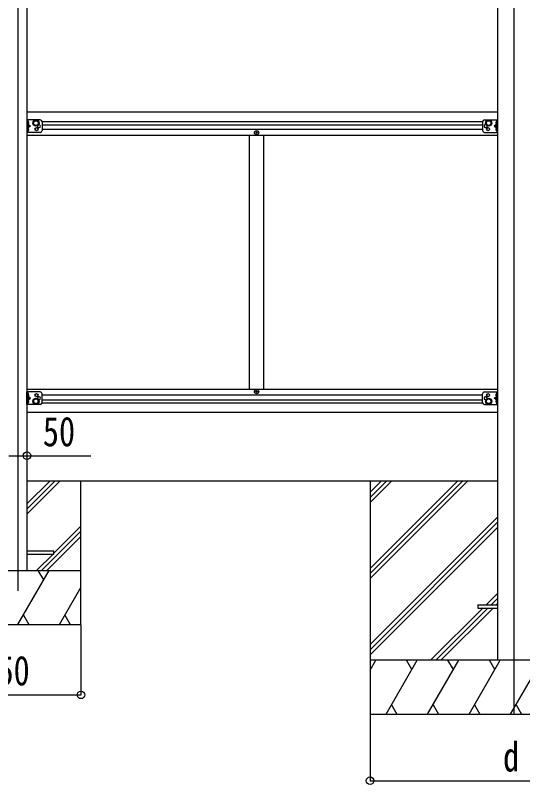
# Model space of a CAD drawing. Units: millimetres, scale not verified. Extents: x -10512 to 10512, y -7425 to 7425.
# Drawn here: x -3200 to -1789, y -4478 to -2335 of the extents above; entities that cross this region are included whole.
import ezdxf
from ezdxf.enums import TextEntityAlignment as Align

# ---------------------------------------------------------------- set-up
doc = ezdxf.new("R2010")
doc.units = ezdxf.units.MM
doc.header["$LTSCALE"] = 30
for name, color, linetype in [('0-3_YKK_12', 2, 'Continuous'), ('0-4_YKK_13', 4, 'Continuous'), ('0-5_YKK_A1', 4, 'Continuous'), ('0-6_YKK_D', 6, 'Continuous')]:
    doc.layers.add(name, color=color, linetype=linetype)
doc.styles.add('ＭＳ ゴシック', font='')
doc.styles.get('ＭＳ ゴシック').set_extended_font_data('MS Gothic')

msp = doc.modelspace()

# ---------------------------------------------------------------- linework, layer by layer
at = {"layer": '0-3_YKK_12'}
for p, q in [((-1812.92, -1106.91), (-1812.92, -4281.31)), ((-3192.92, -1511.32), (-3192.92, -3938.18))]:
    msp.add_line(p, q, dxfattribs=at)
at = {"layer": '0-4_YKK_13'}
for p, q in [((-3167.92, -2625.81), (-3167.92, -2660.81)), ((-3130.92, -2625.81), (-3167.92, -2625.81)), ((-3165.42, -2625.81), (-3165.42, -2660.81)), ((-3164.92, -2630.31), (-3165.42, -2630.4)), ((-3164.92, -2630.31), (-3164.12, -2630.45)), ((-3125.92, -2630.81), (-3125.92, -2655.81)), ((-1900.12, -2630.81), (-1900.12, -2655.81)), ((-1895.12, -2625.81), (-1858.12, -2625.81)), ((-1861.12, -2630.31), (-1861.93, -2630.45)), ((-1861.12, -2630.31), (-1860.62, -2630.4)), ((-1860.62, -2625.81), (-1860.62, -2660.81)), ((-1858.12, -2625.81), (-1858.12, -2660.81)), ((-3165.42, -2643.31), (-3158.42, -2643.31)), ((-3164.92, -2648.31), (-3165.42, -2648.4)), ((-3164.92, -2638.31), (-3164.12, -2638.17)), ((-3164.92, -2648.31), (-3164.12, -2648.45)), ((-3164.92, -2656.31), (-3164.12, -2656.17)), ((-1860.62, -2643.31), (-1867.62, -2643.31)), ((-1861.12, -2638.31), (-1861.93, -2638.17)), ((-1861.12, -2648.31), (-1861.93, -2648.45)), ((-1861.12, -2656.31), (-1861.93, -2656.17)), ((-1861.12, -2648.31), (-1860.62, -2648.4)), ((-3130.92, -2660.81), (-3167.92, -2660.81)), ((-2527.42, -2662.31), (-2526.42, -2662.31)), ((-1895.12, -2660.81), (-1858.12, -2660.81)), ((-3167.92, -3418.81), (-3167.92, -3383.81)), ((-3130.92, -3383.81), (-3167.92, -3383.81)), ((-3165.42, -3418.81), (-3165.42, -3383.81)), ((-2527.42, -3382.31), (-2526.42, -3382.31)), ((-1895.12, -3383.81), (-1858.12, -3383.81)), ((-1860.62, -3418.81), (-1860.62, -3383.81)), ((-1858.12, -3418.81), (-1858.12, -3383.81)), ((-3164.92, -3396.31), (-3165.42, -3396.23)), ((-3165.42, -3401.31), (-3158.42, -3401.31)), ((-3164.92, -3388.31), (-3164.12, -3388.45)), ((-3164.92, -3396.31), (-3164.12, -3396.17)), ((-3164.92, -3406.31), (-3164.12, -3406.45)), ((-3125.92, -3413.81), (-3125.92, -3388.81)), ((-1900.12, -3413.81), (-1900.12, -3388.81)), ((-1860.62, -3401.31), (-1867.62, -3401.31)), ((-1861.12, -3388.31), (-1861.93, -3388.45)), ((-1861.12, -3396.31), (-1861.93, -3396.17)), ((-1861.12, -3406.31), (-1861.93, -3406.45)), ((-1861.12, -3396.31), (-1860.62, -3396.23)), ((-3130.92, -3418.81), (-3167.92, -3418.81)), ((-3164.92, -3414.31), (-3165.42, -3414.23)), ((-3164.92, -3414.31), (-3164.12, -3414.17)), ((-1895.12, -3418.81), (-1858.12, -3418.81)), ((-1861.12, -3414.31), (-1861.93, -3414.17)), ((-1861.12, -3414.31), (-1860.62, -3414.23)), ((-3167.92, -3835.31), (-3092.92, -3835.31)), ((-1912.92, -3976.81), (-1912.92, -3985.81)), ((-1912.92, -3976.81), (-1858.12, -3976.81)), ((-1912.92, -3985.81), (-1858.12, -3985.81))]:
    msp.add_line(p, q, dxfattribs=at)
for points in [[(-3165.81, -2634.31), (-3165.18, -2633.13), (-3162.95, -2632.01)], [(-3165.81, -2634.31), (-3165.18, -2635.5), (-3162.95, -2636.61)], [(-3164.92, -2630.31), (-3164.92, -2638.31), (-3165.42, -2638.23), (-3165.42, -2630.4)], [(-1860.24, -2634.31), (-1860.87, -2633.13), (-1863.1, -2632.01)], [(-1860.24, -2634.31), (-1860.87, -2635.5), (-1863.1, -2636.61)], [(-1861.12, -2630.31), (-1861.12, -2638.31), (-1860.62, -2638.23), (-1860.62, -2630.4)], [(-3165.81, -2652.31), (-3165.18, -2651.13), (-3162.95, -2650.01)], [(-3165.81, -2652.31), (-3165.18, -2653.5), (-3162.95, -2654.61)], [(-3165.42, -2638.31), (-3158.42, -2643.31), (-3165.42, -2648.31)], [(-3164.92, -2648.31), (-3164.92, -2656.31), (-3165.42, -2656.23), (-3165.42, -2648.4)], [(-1860.62, -2638.31), (-1867.62, -2643.31), (-1860.62, -2648.31)], [(-1860.24, -2652.31), (-1860.87, -2651.13), (-1863.1, -2650.01)], [(-1860.24, -2652.31), (-1860.87, -2653.5), (-1863.1, -2654.61)], [(-1861.12, -2648.31), (-1861.12, -2656.31), (-1860.62, -2656.23), (-1860.62, -2648.4)], [(-2530.42, -2661.31), (-2531.42, -2661.31), (-2531.42, -2662.31), (-2530.42, -2662.31)], [(-2528.42, -2660.31), (-2528.42, -2659.31), (-2529.42, -2659.31), (-2529.42, -2660.31)], [(-2529.42, -2663.31), (-2529.42, -2664.31), (-2528.42, -2664.31), (-2528.42, -2663.31)], [(-2526.42, -2662.31), (-2526.42, -2661.31), (-2527.42, -2661.31)], [(-2530.42, -3383.31), (-2531.42, -3383.31), (-2531.42, -3382.31), (-2530.42, -3382.31)], [(-2529.42, -3381.31), (-2529.42, -3380.31), (-2528.42, -3380.31), (-2528.42, -3381.31)], [(-2528.42, -3384.31), (-2528.42, -3385.31), (-2529.42, -3385.31), (-2529.42, -3384.31)], [(-2526.42, -3382.31), (-2526.42, -3383.31), (-2527.42, -3383.31)], [(-3165.81, -3392.31), (-3165.18, -3391.13), (-3162.95, -3390.01)], [(-3165.81, -3392.31), (-3165.18, -3393.5), (-3162.95, -3394.61)], [(-3164.92, -3396.31), (-3164.92, -3388.31), (-3165.42, -3388.4), (-3165.42, -3396.23)], [(-3165.42, -3406.31), (-3158.42, -3401.31), (-3165.42, -3396.31)], [(-3164.92, -3414.31), (-3164.92, -3406.31), (-3165.42, -3406.4), (-3165.42, -3414.23)], [(-1860.62, -3406.31), (-1867.62, -3401.31), (-1860.62, -3396.31)], [(-1860.24, -3392.31), (-1860.87, -3391.13), (-1863.1, -3390.01)], [(-1860.24, -3392.31), (-1860.87, -3393.5), (-1863.1, -3394.61)], [(-1861.12, -3396.31), (-1861.12, -3388.31), (-1860.62, -3388.4), (-1860.62, -3396.23)], [(-1861.12, -3414.31), (-1861.12, -3406.31), (-1860.62, -3406.4), (-1860.62, -3414.23)], [(-3165.81, -3410.31), (-3165.18, -3409.13), (-3162.95, -3408.01)], [(-3165.81, -3410.31), (-3165.18, -3411.5), (-3162.95, -3412.61)], [(-1860.24, -3410.31), (-1860.87, -3409.13), (-1863.1, -3408.01)], [(-1860.24, -3410.31), (-1860.87, -3411.5), (-1863.1, -3412.61)], [(-3092.92, -3835.31), (-3092.92, -3827.31), (-3167.92, -3827.31)]]:
    msp.add_lwpolyline(points, dxfattribs=at)
for points in [[(-3142.92, -2642.32), (-3149.42, -2638.57), (-3149.42, -2631.06), (-3142.92, -2627.31), (-3136.42, -2631.06), (-3136.42, -2638.57)], [(-1883.12, -2642.32), (-1876.62, -2638.57), (-1876.62, -2631.06), (-1883.12, -2627.31), (-1889.62, -2631.06), (-1889.62, -2638.57)], [(-3142.92, -3402.31), (-3149.42, -3406.06), (-3149.42, -3413.57), (-3142.92, -3417.32), (-3136.42, -3413.57), (-3136.42, -3406.06)], [(-1883.12, -3402.31), (-1876.62, -3406.06), (-1876.62, -3413.57), (-1883.12, -3417.32), (-1889.62, -3413.57), (-1889.62, -3406.06)]]:
    msp.add_lwpolyline(points, close=True, dxfattribs=at)
for centre, radius in [((-3142.92, -2634.81), 8.5), ((-3142.92, -2634.81), 7.5), ((-3142.92, -2634.81), 6.5), ((-1883.12, -2634.81), 8.5), ((-1883.12, -2634.81), 7.5), ((-1883.12, -2634.81), 6.5), ((-3141.42, -2651.81), 4.25), ((-2528.92, -2661.81), 5.9), ((-1884.62, -2651.81), 4.25), ((-2528.92, -3382.81), 5.9), ((-3142.92, -3409.81), 8.5), ((-3142.92, -3409.81), 7.5), ((-3142.92, -3409.81), 6.5), ((-3141.42, -3392.81), 4.25), ((-1883.12, -3409.81), 8.5), ((-1883.12, -3409.81), 7.5), ((-1883.12, -3409.81), 6.5), ((-1884.62, -3392.81), 4.25)]:
    msp.add_circle(centre, radius, dxfattribs=at)
for centre, radius, start, end in [((-3164.28, -2631.34), 0.9, 32.05588, 80), ((-3169.02, -2634.31), 6.5, 327.94412, 32.05588), ((-3130.92, -2630.81), 5, 0, 90), ((-1895.12, -2630.81), 5, 90, 180), ((-1857.02, -2634.31), 6.5, 147.94412, 212.05588), ((-1861.77, -2631.34), 0.9, 100, 147.94412), ((-3164.28, -2637.29), 0.9, 280, 327.94412), ((-3164.28, -2649.34), 0.9, 32.05588, 80), ((-3164.28, -2655.29), 0.9, 280, 327.94412), ((-3169.02, -2652.31), 6.5, 327.94412, 32.05588), ((-3134.42, -2643.31), 4.25, 162.88004, 107.12346), ((-3130.92, -2655.81), 5, 270, 0), ((-1895.12, -2655.81), 5, 180, 270), ((-1891.62, -2643.31), 4.25, 72.87654, 17.11996), ((-1857.02, -2652.31), 6.5, 147.94412, 212.05588), ((-1861.77, -2637.29), 0.9, 212.05588, 260), ((-1861.77, -2649.34), 0.9, 100, 147.94412), ((-1861.77, -2655.29), 0.9, 212.05588, 260), ((-2530.42, -2660.31), 1, 270, 0), ((-2530.42, -2663.31), 1, 0, 90), ((-2527.42, -2660.31), 1, 180, 270), ((-2527.42, -2663.31), 1, 90, 180), ((-3130.92, -3388.81), 5, 0, 90), ((-2530.42, -3381.31), 1, 270, 0), ((-2530.42, -3384.31), 1, 0, 90), ((-2527.42, -3381.31), 1, 180, 270), ((-2527.42, -3384.31), 1, 90, 180), ((-1895.12, -3388.81), 5, 90, 180), ((-3164.28, -3389.34), 0.9, 32.05588, 80), ((-3164.28, -3395.29), 0.9, 280, 327.94412), ((-3164.28, -3407.34), 0.9, 32.05588, 80), ((-3169.02, -3392.31), 6.5, 327.94412, 32.05588), ((-3169.02, -3410.31), 6.5, 327.94412, 32.05588), ((-3134.42, -3401.31), 4.25, 252.87654, 197.11996), ((-1891.62, -3401.31), 4.25, 342.88004, 287.12346), ((-1857.02, -3392.31), 6.5, 147.94412, 212.05588), ((-1857.02, -3410.31), 6.5, 147.94412, 212.05588), ((-1861.77, -3389.34), 0.9, 100, 147.94412), ((-1861.77, -3395.29), 0.9, 212.05588, 260), ((-1861.77, -3407.34), 0.9, 100, 147.94412), ((-3164.28, -3413.29), 0.9, 280, 327.94412), ((-3130.92, -3413.81), 5, 270, 0), ((-1895.12, -3413.81), 5, 180, 270), ((-1861.77, -3413.29), 0.9, 212.05588, 260)]:
    msp.add_arc(centre, radius, start, end, dxfattribs=at)
at = {"layer": '0-5_YKK_A1'}
for p, q in [((-3167.92, -1518.31), (-3167.92, -3881.31)), ((-1858.12, -1502.31), (-1858.12, -4131.31)), ((-1858.12, -2604.31), (-3167.92, -2604.31)), ((-3125.95, -2630.31), (-1900.1, -2630.31)), ((-3125.92, -2639.31), (-1900.12, -2639.31)), ((-1900.12, -2652.81), (-3125.92, -2652.81)), ((-3167.92, -2668.31), (-1858.12, -2668.31)), ((-2548.92, -3376.31), (-2548.92, -2668.31)), ((-2508.92, -3376.31), (-2508.92, -2668.31)), ((-3167.92, -3376.31), (-1858.12, -3376.31)), ((-3125.92, -3391.81), (-1900.12, -3391.81)), ((-3125.92, -3405.31), (-1900.12, -3405.31)), ((-3125.95, -3414.31), (-1900.1, -3414.31)), ((-3167.92, -3440.31), (-1858.12, -3440.31)), ((-3167.92, -3631.31), (-1858.12, -3631.31)), ((-3167.92, -3724.08), (-3075.16, -3631.31)), ((-3167.92, -3709.94), (-3089.3, -3631.31)), ((-3167.92, -3695.79), (-3103.44, -3631.31)), ((-3017.92, -4031.31), (-3017.92, -3631.31)), ((-2213.12, -3631.31), (-2213.12, -4281.31)), ((-2213.12, -3875.49), (-1968.95, -3631.31)), ((-2213.12, -3889.63), (-1954.8, -3631.31)), ((-2213.12, -3903.77), (-1940.66, -3631.31)), ((-2213.12, -3691.64), (-2152.79, -3631.31)), ((-2213.12, -3677.5), (-2166.94, -3631.31)), ((-2213.12, -3663.36), (-2181.08, -3631.31)), ((-2213.12, -4087.62), (-1858.32, -3732.82)), ((-2213.12, -4101.76), (-1858.32, -3746.97)), ((-3092.92, -3832.93), (-3017.92, -3757.93)), ((-2213.12, -4115.91), (-1858.32, -3761.11)), ((-3127.17, -3881.31), (-3017.92, -3772.07)), ((-3113.03, -3881.31), (-3017.92, -3786.21)), ((-3141.31, -3881.31), (-3095.31, -3835.31)), ((-3367.92, -3881.31), (-3017.92, -3881.31)), ((-3192.92, -4031.31), (-3106.32, -3881.31)), ((-3121.32, -3907.3), (-3136.32, -3881.31)), ((-3077.45, -4031.31), (-3017.92, -3928.21)), ((-1890.18, -3976.81), (-1858.32, -3944.95)), ((-1876.04, -3976.81), (-1858.32, -3959.1)), ((-1861.9, -3976.81), (-1858.32, -3973.24)), ((-3177.92, -4005.33), (-3162.92, -4031.31)), ((-3062.45, -4005.33), (-3047.45, -4031.31)), ((-2044.68, -4131.31), (-1899.18, -3985.81)), ((-2030.54, -4131.31), (-1885.04, -3985.81)), ((-2016.4, -4131.31), (-1870.9, -3985.81)), ((-3367.92, -4031.31), (-3017.92, -4031.31)), ((-1413.12, -4131.31), (-2213.12, -4131.31)), ((-2213.12, -4158.82), (-2197.25, -4131.31)), ((-2168.38, -4281.31), (-2081.78, -4131.31)), ((-2096.78, -4157.29), (-2111.78, -4131.31)), ((-2052.91, -4281.31), (-1966.31, -4131.31)), ((-1981.31, -4157.29), (-1996.31, -4131.31)), ((-1937.44, -4281.31), (-1850.84, -4131.31)), ((-1865.84, -4157.29), (-1880.84, -4131.31)), ((-1821.97, -4281.31), (-1735.37, -4131.31)), ((-2153.38, -4255.33), (-2138.38, -4281.31)), ((-2037.91, -4255.33), (-2022.91, -4281.31)), ((-1922.44, -4255.33), (-1907.44, -4281.31)), ((-1806.97, -4255.33), (-1791.97, -4281.31)), ((-2213.12, -4281.31), (-1413.12, -4281.31))]:
    msp.add_line(p, q, dxfattribs=at)
at = {"layer": '0-6_YKK_D'}
for p, q in [((-3167.92, -3510.29), (-3167.92, -3562.6)), ((-3017.92, -4032.31), (-3017.92, -4228.58)), ((-3367.92, -4227.58), (-3017.92, -4227.58)), ((-2213.12, -4281.31), (-2213.12, -4468.02)), ((-2213.12, -4467.02), (-1413.12, -4467.02))]:
    msp.add_line(p, q, dxfattribs=at)
msp.add_lwpolyline([(-3217.92, -3561.6), (-3167.92, -3561.6), (-2990.09, -3561.6)], dxfattribs=at)
for centre in [(-3167.92, -3561.6), (-3017.92, -4227.58), (-2213.12, -4467.02)]:
    msp.add_circle(centre, 10.62, dxfattribs=at)

# ---------------------------------------------------------------- texts
at = {"layer": '0-6_YKK_D', "style": 'ＭＳ ゴシック', "width": 0.8}
for s, p in [('50', (-3123.76, -3559.94)), ('350', (-3294.92, -4225.92)), ('d', (-1843.12, -4465.72))]:
    msp.add_text(s, height=82.48, dxfattribs=at).set_placement(p, align=Align.BOTTOM_LEFT)

doc.saveas('drawing.dxf')
